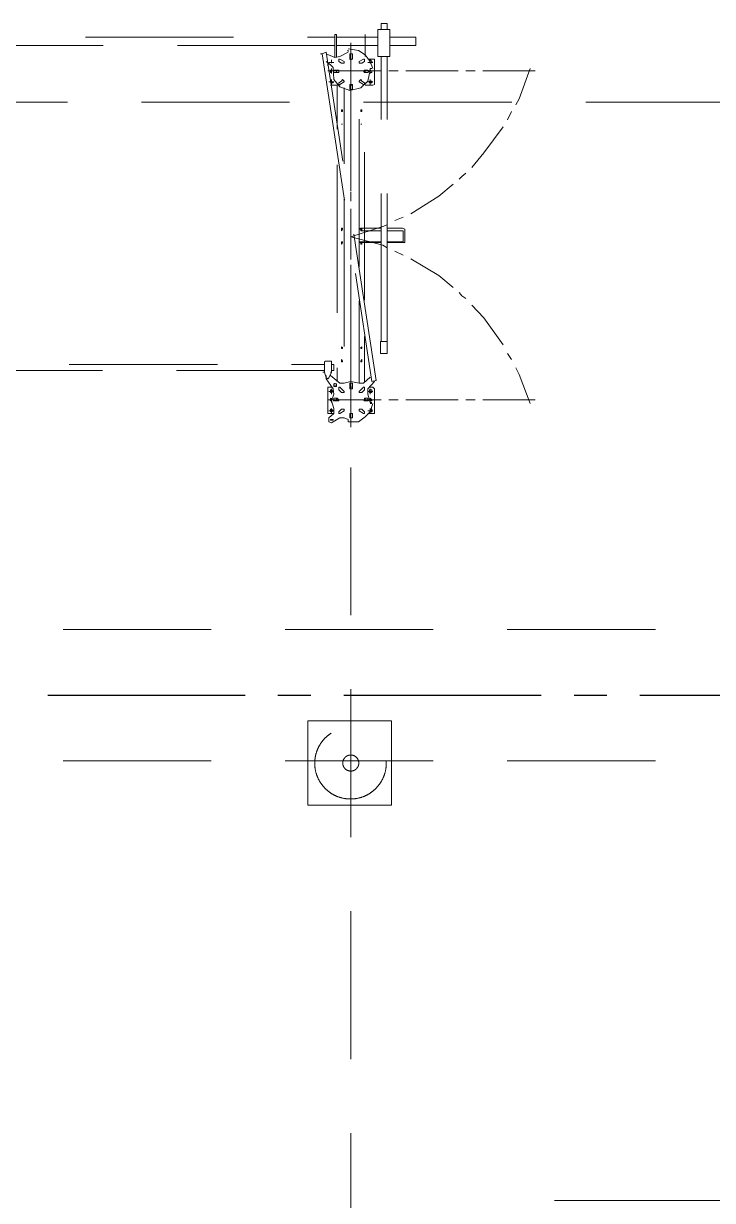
# Model space of a CAD drawing. Header units: millimetres. Extents: x 37084 to 180780, y -153145 to -16322.
# Drawn here: x 58008 to 63243, y -55586 to -46638 of the extents above; entities that cross this region are included whole.
import ezdxf

# ---------------------------------------------------------------- set-up
doc = ezdxf.new("R2010")
doc.units = ezdxf.units.MM
doc.header["$MEASUREMENT"] = 0
doc.linetypes.add('CENTER2', pattern=[1.125, 0.75, -0.125, 0.125, -0.125])
doc.linetypes.add('HIDDEN', pattern=[0.375, 0.25, -0.125])
doc.layers.add('1_DayCS', color=30, linetype='CENTER2', lineweight=25)
doc.layers.add('1_Tuonglai', color=6, linetype='HIDDEN')
doc.layers.add('Muong cap GD nay', color=3, linetype='Continuous')

# ---------------------------------------------------------------- blocks, each defined once
blk = doc.blocks.new('X220 NC')
at = {"color": 0, "linetype": 'ByBlock', "lineweight": -2, "ltscale": 4500}
for p, q in [((3751640.3, -153418.2), (3751640.3, -137418.2)), ((3752640.3, -153418.2), (3752640.3, -137418.2))]:
    blk.add_line(p, q, dxfattribs=at)
blk = doc.blocks.new('MC DUOG VONG 22kV')
at = {"color": 0, "linetype": 'ByBlock', "lineweight": -2, "ltscale": 4500}
for p, q in [((479051.2, 74594.5), (479051.8, 74595.1)), ((479051.2, 74594.5), (479051.2, 73960.7)), ((479051.8, 74595.1), (479692.6, 74595.1)), ((479692.6, 74595.1), (479693.2, 74594.5)), ((479693.2, 74594.5), (479693.2, 73960.7)), ((500187.3, 74286.7), (476612.6, 74287.3, 0)), ((479051.2, 73960.7), (479051.8, 73960.1)), ((479051.8, 73960.1), (479692.6, 73960.1)), ((479692.6, 73960.1), (479693.2, 73960.7))]:
    blk.add_line(p, q, dxfattribs=at)
at = {"color": 0, "linetype": 'ByBlock', "lineweight": -2, "ltscale": 4500, "elevation": 0}
for points in [[(474091.7, 75650), (474323.2, 75566.4), (474368.2, 75540.7)], [(474111, 75688.6), (474111, 75289.9)], [(476368.2, 75540.7), (476419.7, 75566.4), (476638.3, 75650)], [(476612.6, 75688.6), (476612.6, 75289.9)], [(474419.7, 75508.5), (474484, 75476.4)], [(474535.4, 75444.2), (474734.8, 75296.3), (474844.1, 75206.3)], [(475892.4, 75206.3), (475988.8, 75296.3), (476194.6, 75444.2)], [(476258.9, 75476.4), (476303.9, 75508.5)], [(474111, 75232), (474111, 75161.3)], [(474889.1, 75161.3), (474914.9, 75129.1), (474934.2, 75109.8)], [(475795.9, 75109.8), (475821.6, 75129.1), (475840.9, 75161.3)], [(476612.6, 75232), (476612.6, 75161.3)], [(474111, 75103.4), (474111, 74704.7)], [(476612.6, 75103.4), (476612.6, 74704.7)], [(474972.7, 75064.8), (475062.8, 74955.5), (475197.8, 74743.3)], [(475538.7, 74743.3), (475667.3, 74955.5), (475757.3, 75064.8)], [(473853.8, 74582.5), (473853.8, 74781.9)], [(473918.1, 74781.9), (473853.8, 74781.9)], [(473918.1, 74781.9), (473918.1, 74582.5)], [(474111, 74646.8), (474111, 74576.1)], [(475223.5, 74685.4), (475249.3, 74621.1)], [(475307.1, 74679), (475313.6, 74698.2), (475332.9, 74698.2)], [(475307.1, 74563.2), (475307.1, 74679)], [(475326.4, 74679), (475326.4, 74685.4), (475332.9, 74685.4)], [(475326.4, 74679), (475326.4, 74685.4), (475332.9, 74685.4)], [(475326.4, 74679), (475326.4, 74685.4), (475332.9, 74685.4)], [(475326.4, 74679), (475326.4, 74563.2)], [(475332.9, 74698.2), (475397.2, 74698.2)], [(475332.9, 74685.4), (475397.2, 74685.4)], [(475332.9, 74685.4), (475397.2, 74685.4)], [(475332.9, 74685.4), (475397.2, 74685.4)], [(475397.2, 74698.2), (475416.5, 74698.2), (475416.5, 74679)], [(475397.2, 74685.4), (475410, 74685.4), (475410, 74679)], [(475397.2, 74685.4), (475410, 74685.4), (475410, 74679)], [(475397.2, 74685.4), (475410, 74685.4), (475410, 74679)], [(475410, 74563.2), (475410, 74679)], [(475416.5, 74563.2), (475416.5, 74679)], [(475480.8, 74621.1), (475512.9, 74685.4)], [(476612.6, 74646.8), (476612.6, 74576.1)], [(473795.9, 74563.2), (473750.9, 74563.2), (473750.9, 74518.2)], [(473795.9, 74582.5), (474001.7, 74582.5), (474001.7, 74492.5), (473795.9, 74492.5), (473795.9, 74582.5)], [(476168.9, 74563.2), (474001.7, 74563.2)], [(475281.4, 74563.2), (475294.3, 74531), (475371.5, 74286.7)], [(475371.5, 74286.7), (475435.8, 74531), (475455.1, 74563.2)], [(476168.9, 74563.2), (476258.9, 74563.2), (476258.9, 74511.8), (476168.9, 74511.8), (476168.9, 74563.2)], [(473795.9, 74518.2), (473750.9, 74518.2)], [(473853.8, 74177.3), (473853.8, 74492.5)], [(473918.1, 74492.5), (473918.1, 74177.3)], [(473943.8, 74267.4), (473956.7, 74344.6), (473988.8, 74396), (474040.3, 74434.6), (474091.7, 74453.9)], [(476464.7, 74479.6), (473969.5, 74100.2)], [(473969.5, 74100.2), (473982.4, 74068), (476471.1, 74447.4)], [(476168.9, 74518.2), (474001.7, 74518.2)], [(474220.3, 74453.9), (474213.9, 74466.7), (474021, 74466.7), (474021, 74453.9)], [(474021, 74415.3), (474021, 74453.9)], [(474040.3, 74428.2), (474027.4, 74434.6), (474040.3, 74447.4), (474046.7, 74447.4), (474053.1, 74434.6)], [(474046.7, 74415.3), (474046.7, 74453.9)], [(474046.7, 74415.3), (474046.7, 74453.9)], [(474091.7, 74434.6), (474091.7, 74447.4)], [(474104.6, 74434.6), (474111, 74447.4), (474123.9, 74447.4), (474123.9, 74434.6)], [(474111, 74518.2), (474111, 74113)], [(474111, 74447.4), (474111, 74132.3)], [(474111, 74447.4), (474111, 74132.3)], [(474194.6, 74428.2), (474188.2, 74428.2), (474188.2, 74447.4), (474201, 74447.4), (474201, 74428.2), (474194.6, 74428.2)], [(474194.6, 74415.3), (474194.6, 74453.9)], [(474194.6, 74415.3), (474194.6, 74453.9)], [(474220.3, 74396), (474220.3, 74453.9)], [(475307.1, 74389.6), (475307.1, 74518.2)], [(475326.4, 74518.2), (475326.4, 74389.6)], [(475410, 74389.6), (475410, 74518.2)], [(475416.5, 74389.6), (475416.5, 74518.2)], [(476471.1, 74447.4), (476464.7, 74479.6)], [(476464.7, 74479.6), (476464.7, 74473.2)], [(476631.9, 74447.4), (476631.9, 74434.6), (476567.6, 74415.3), (476529, 74415.3), (476471.1, 74466.7)], [(476715.5, 74453.9), (476715.5, 74466.7), (476529, 74466.7), (476516.1, 74453.9)], [(476516.1, 74453.9), (476516.1, 74428.2)], [(476548.3, 74428.2), (476535.4, 74428.2), (476535.4, 74447.4), (476554.7, 74447.4), (476554.7, 74428.2), (476548.3, 74428.2)], [(476548.3, 74415.3), (476548.3, 74453.9)], [(476548.3, 74415.3), (476548.3, 74453.9)], [(476612.6, 74434.6), (476599.8, 74434.6), (476612.6, 74447.4), (476619, 74447.4), (476619, 74434.6)], [(476612.6, 74518.2), (476612.6, 74113)], [(476638.3, 74453.9), (476702.6, 74434.6), (476741.2, 74396), (476779.8, 74344.6), (476779.8, 74267.4)], [(476638.3, 74447.4), (476638.3, 74434.6)], [(476683.4, 74434.6), (476683.4, 74447.4), (476702.6, 74447.4), (476702.6, 74428.2)], [(476696.2, 74415.3), (476696.2, 74453.9)], [(476696.2, 74415.3), (476696.2, 74453.9)], [(476715.5, 74453.9), (476715.5, 74415.3)], [(473834.5, 74396), (473834.5, 74396)], [(473924.5, 74396), (473834.5, 74396), (473988.8, 74396)], [(473924.5, 74396), (473963.1, 74396)], [(474001.7, 74396), (473963.1, 74396)], [(474053.1, 74370.3), (474053.1, 74351), (474040.3, 74351), (474021, 74383.1), (474021, 74389.6), (474040.3, 74389.6), (474053.1, 74370.3)], [(474027.4, 74434.6), (474053.1, 74434.6)], [(474027.4, 74434.6), (474053.1, 74434.6)], [(474104.6, 74434.6), (474188.2, 74415.3), (474239.6, 74363.8), (474258.9, 74280.2), (474233.2, 74203.1), (474175.3, 74158.1), (474085.3, 74151.6)], [(474091.7, 74434.6), (474130.3, 74434.6)], [(474091.7, 74434.6), (474130.3, 74434.6)], [(474104.6, 74434.6), (474104.6, 74428.2)], [(474123.9, 74389.6), (474111, 74383.1), (474104.6, 74389.6), (474104.6, 74415.3), (474111, 74428.2), (474123.9, 74415.3), (474123.9, 74389.6)], [(474104.6, 74396), (474123.9, 74396)], [(474213.9, 74434.6), (474175.3, 74434.6)], [(474213.9, 74434.6), (474175.3, 74434.6)], [(474194.6, 74351), (474188.2, 74351), (474175.3, 74363.8), (474188.2, 74370.3), (474201, 74389.6), (474213.9, 74389.6), (474220.3, 74383.1), (474213.9, 74383.1), (474194.6, 74351)], [(474201, 74396), (474201, 74396)], [(474220.3, 74396), (474220.3, 74396)], [(474220.3, 74396), (474220.3, 74396)], [(475853.8, 74389.6), (474220.3, 74389.6)], [(474406.8, 74370.3), (474419.7, 74370.3), (474419.7, 74363.8), (474406.8, 74363.8), (474406.8, 74370.3)], [(474516.1, 74370.3), (474516.1, 74370.3), (474516.1, 74363.8), (474516.1, 74363.8), (474516.1, 74370.3)], [(475307.1, 74370.3), (475307.1, 74389.6)], [(475307.1, 74370.3), (475307.1, 74389.6)], [(475313.6, 74363.8), (475307.1, 74363.8), (475307.1, 74370.3), (475326.4, 74370.3), (475313.6, 74363.8)], [(475326.4, 74370.3), (475313.6, 74363.8), (475307.1, 74363.8), (475307.1, 74370.3)], [(475307.1, 74363.8), (475313.6, 74363.8), (475313.6, 74351), (475307.1, 74363.8), (475307.1, 74370.3)], [(475307.1, 74370.3), (475307.1, 74363.8)], [(475307.1, 74363.8), (475307.1, 74370.3)], [(475326.4, 74370.3), (475313.6, 74363.8), (475307.1, 74363.8), (475307.1, 74370.3)], [(475307.1, 74363.8), (475313.6, 74363.8), (475313.6, 74351), (475307.1, 74363.8), (475307.1, 74370.3)], [(475307.1, 74370.3), (475307.1, 74363.8)], [(475307.1, 74363.8), (475307.1, 74370.3)], [(475313.6, 74363.8), (475326.4, 74370.3)], [(475313.6, 74363.8), (475326.4, 74370.3)], [(475326.4, 74363.8), (475313.6, 74363.8)], [(475326.4, 74363.8), (475313.6, 74363.8)], [(475326.4, 74389.6), (475326.4, 74370.3)], [(475326.4, 74389.6), (475326.4, 74370.3)], [(475326.4, 74370.3), (475326.4, 74363.8)], [(475326.4, 74370.3), (475326.4, 74363.8)], [(475326.4, 74370.3), (475326.4, 74363.8)], [(475326.4, 74370.3), (475326.4, 74363.8)], [(475410, 74370.3), (475410, 74389.6)], [(475410, 74370.3), (475410, 74389.6)], [(475416.5, 74363.8), (475410, 74363.8), (475410, 74370.3), (475429.3, 74370.3), (475416.5, 74363.8)], [(475416.5, 74370.3), (475416.5, 74363.8), (475410, 74363.8), (475410, 74370.3)], [(475410, 74363.8), (475410, 74370.3), (475410, 74363.8)], [(475410, 74370.3), (475410, 74363.8)], [(475410, 74370.3), (475410, 74363.8)], [(475410, 74370.3), (475410, 74363.8)], [(475416.5, 74370.3), (475416.5, 74363.8), (475410, 74363.8), (475410, 74370.3)], [(475410, 74363.8), (475410, 74370.3), (475410, 74363.8)], [(475410, 74370.3), (475410, 74363.8)], [(475410, 74370.3), (475410, 74363.8)], [(475410, 74370.3), (475410, 74363.8)], [(475416.5, 74363.8), (475410, 74363.8), (475410, 74351)], [(475410, 74363.8), (475410, 74351)], [(475416.5, 74363.8), (475410, 74351)], [(475410, 74363.8), (475410, 74351)], [(475416.5, 74363.8), (475410, 74363.8), (475410, 74351)], [(475410, 74363.8), (475410, 74351)], [(475416.5, 74363.8), (475410, 74351)], [(475410, 74363.8), (475410, 74351)], [(475416.5, 74389.6), (475416.5, 74370.3)], [(475416.5, 74389.6), (475416.5, 74370.3)], [(475416.5, 74370.3), (475429.3, 74370.3)], [(475416.5, 74363.8), (475429.3, 74363.8), (475429.3, 74370.3), (475429.3, 74363.8)], [(475416.5, 74370.3), (475429.3, 74370.3)], [(475416.5, 74370.3), (475429.3, 74370.3)], [(475416.5, 74363.8), (475429.3, 74363.8), (475429.3, 74370.3), (475429.3, 74363.8)], [(475416.5, 74370.3), (475429.3, 74370.3)], [(475416.5, 74363.8), (475416.5, 74351)], [(475429.3, 74363.8), (475416.5, 74363.8)], [(475416.5, 74363.8), (475416.5, 74351)], [(475429.3, 74363.8), (475416.5, 74363.8)], [(475429.3, 74370.3), (475429.3, 74363.8)], [(475429.3, 74370.3), (475429.3, 74363.8)], [(476471.1, 74389.6), (476130.3, 74389.6)], [(476213.9, 74363.8), (476207.5, 74370.3), (476220.3, 74370.3), (476220.3, 74363.8), (476213.9, 74363.8)], [(476316.8, 74363.8), (476303.9, 74370.3), (476323.2, 74370.3), (476323.2, 74363.8), (476316.8, 74363.8)], [(476439, 74434.6), (476484, 74383.1), (476484, 74351)], [(476554.7, 74370.3), (476554.7, 74351), (476548.3, 74351), (476516.1, 74383.1), (476516.1, 74389.6), (476535.4, 74389.6), (476554.7, 74370.3)], [(476529, 74434.6), (476567.6, 74434.6)], [(476529, 74434.6), (476567.6, 74434.6)], [(476599.8, 74434.6), (476631.9, 74434.6)], [(476599.8, 74434.6), (476631.9, 74434.6)], [(476619, 74389.6), (476612.6, 74383.1), (476612.6, 74389.6), (476599.8, 74389.6), (476599.8, 74415.3), (476612.6, 74415.3), (476612.6, 74428.2), (476619, 74415.3), (476619, 74389.6)], [(476619, 74396), (476599.8, 74396)], [(476715.5, 74434.6), (476676.9, 74434.6)], [(476715.5, 74434.6), (476676.9, 74434.6)], [(476696.2, 74351), (476683.4, 74351), (476683.4, 74370.3), (476702.6, 74389.6), (476715.5, 74389.6), (476715.5, 74383.1), (476696.2, 74351)], [(473898.8, 74286.7), (476818.4, 74286.7)], [(473898.8, 74286.7), (474368.2, 74286.7)], [(473956.7, 74267.4), (473963.1, 74267.4)], [(473956.7, 74267.4), (473956.7, 74261)], [(473969.5, 74267.4), (474001.7, 74203.1), (474008.1, 74164.5), (473982.4, 74100.2)], [(474021, 74299.5), (474027.4, 74286.7), (474021, 74280.2), (473982.4, 74280.2), (473982.4, 74299.5), (474021, 74299.5)], [(474021, 74280.2), (474021, 74299.5)], [(474220.3, 74280.2), (474213.9, 74280.2), (474213.9, 74299.5), (474252.5, 74299.5), (474252.5, 74280.2), (474220.3, 74280.2)], [(474220.3, 74280.2), (474220.3, 74299.5)], [(475603, 74351), (474239.6, 74351)], [(474445.4, 74286.7), (474509.7, 74286.7)], [(474574, 74286.7), (474966.3, 74286.7)], [(475030.6, 74286.7), (475101.4, 74286.7)], [(475159.2, 74286.7), (475545.1, 74286.7)], [(475609.4, 74286.7), (475686.6, 74286.7)], [(475744.4, 74286.7), (476130.3, 74286.7)], [(476484, 74351), (475860.2, 74351)], [(476207.5, 74286.7), (476271.8, 74286.7)], [(476336.1, 74286.7), (476818.4, 74286.7)], [(476484, 74235.2), (476471.1, 74286.7), (476484, 74351)], [(476516.1, 74299.5), (476529, 74299.5), (476529, 74280.2), (476484, 74280.2), (476484, 74299.5), (476516.1, 74299.5)], [(476516.1, 74299.5), (476516.1, 74280.2)], [(476715.5, 74280.2), (476715.5, 74299.5), (476747.7, 74299.5), (476747.7, 74280.2), (476715.5, 74280.2)], [(476715.5, 74299.5), (476715.5, 74280.2)], [(476779.8, 74151.6), (476747.7, 74203.1), (476747.7, 74235.2), (476760.5, 74267.4), (476779.8, 74267.4)], [(473834.5, 74164.5), (473834.5, 74177.3)], [(473924.5, 74177.3), (473834.5, 74177.3)], [(473943.8, 74177.3), (473924.5, 74177.3)], [(473963.1, 74177.3), (473943.8, 74177.3)], [(474008.1, 74177.3), (473963.1, 74177.3)], [(474008.1, 74177.3), (473963.1, 74177.3)], [(474040.3, 74235.2), (474053.1, 74235.2), (474053.1, 74215.9), (474040.3, 74196.6), (474021, 74196.6), (474021, 74203.1), (474040.3, 74235.2)], [(474104.6, 74183.8), (474104.6, 74196.6), (474123.9, 74196.6), (474123.9, 74158.1), (474111, 74151.6), (474104.6, 74158.1), (474104.6, 74183.8)], [(474104.6, 74177.3), (474123.9, 74177.3)], [(474188.2, 74215.9), (474175.3, 74222.4), (474188.2, 74235.2), (474194.6, 74235.2), (474213.9, 74203.1), (474220.3, 74203.1), (474213.9, 74196.6), (474201, 74196.6), (474188.2, 74215.9)], [(474220.3, 74183.8), (474554.7, 74183.8)], [(474220.3, 74177.3), (474220.3, 74183.8)], [(474220.3, 74177.3), (474220.3, 74164.5)], [(474220.3, 74132.3), (474220.3, 74177.3)], [(474239.6, 74235.2), (474818.4, 74235.2)], [(474239.6, 74183.8), (474368.2, 74183.8)], [(474406.8, 74222.4), (474419.7, 74222.4), (474419.7, 74215.9), (474406.8, 74215.9), (474406.8, 74222.4)], [(474516.1, 74222.4), (474516.1, 74222.4), (474516.1, 74215.9), (474516.1, 74215.9), (474516.1, 74222.4)], [(474824.8, 74183.8), (476471.1, 74183.8)], [(475082.1, 74235.2), (476484, 74235.2)], [(475313.6, 74215.9), (475307.1, 74215.9), (475307.1, 74222.4), (475313.6, 74222.4), (475326.4, 74215.9), (475313.6, 74215.9)], [(475416.5, 74215.9), (475410, 74215.9), (475410, 74222.4), (475416.5, 74222.4), (475429.3, 74215.9), (475416.5, 74215.9)], [(476213.9, 74215.9), (476207.5, 74215.9), (476213.9, 74222.4), (476220.3, 74222.4), (476220.3, 74215.9), (476213.9, 74215.9)], [(476316.8, 74215.9), (476303.9, 74215.9), (476316.8, 74222.4), (476323.2, 74222.4), (476323.2, 74215.9), (476316.8, 74215.9)], [(476471.1, 74183.8), (476368.2, 74183.8)], [(476484, 74235.2), (476484, 74203.1), (476426.1, 74132.3)], [(476503.3, 74158.1), (476509.7, 74164.5), (476503.3, 74177.3), (476490.4, 74177.3), (476490.4, 74158.1), (476503.3, 74158.1)], [(476490.4, 74177.3), (476490.4, 74164.5)], [(476503.3, 74177.3), (476490.4, 74177.3)], [(476509.7, 74177.3), (476503.3, 74177.3)], [(476509.7, 74164.5), (476509.7, 74177.3)], [(476548.3, 74235.2), (476554.7, 74235.2), (476554.7, 74215.9), (476535.4, 74196.6), (476516.1, 74196.6), (476516.1, 74203.1), (476548.3, 74235.2)], [(476599.8, 74183.8), (476612.6, 74196.6), (476619, 74196.6), (476619, 74158.1), (476612.6, 74151.6), (476612.6, 74158.1), (476599.8, 74158.1), (476599.8, 74183.8)], [(476619, 74177.3), (476599.8, 74177.3)], [(476683.4, 74215.9), (476683.4, 74235.2), (476696.2, 74235.2), (476715.5, 74203.1), (476715.5, 74196.6), (476702.6, 74196.6), (476683.4, 74215.9)], [(473924.5, 74164.5), (473834.5, 74164.5)], [(473853.8, 74055.2), (473853.8, 74164.5)], [(473853.8, 74016.6), (473853.8, 74113)], [(473918.1, 74164.5), (473918.1, 74055.2)], [(473918.1, 74093.7), (473918.1, 70582.5)], [(473943.8, 74164.5), (473924.5, 74164.5)], [(473963.1, 74164.5), (473943.8, 74164.5)], [(474008.1, 74164.5), (473963.1, 74164.5)], [(474008.1, 74164.5), (473963.1, 74164.5)], [(474027.4, 74138.8), (474053.1, 74138.8)], [(474027.4, 74138.8), (474053.1, 74138.8)], [(474040.3, 74100.2), (474066, 74132.3), (474085.3, 74151.6)], [(474046.7, 74158.1), (474046.7, 74119.5)], [(474046.7, 74158.1), (474046.7, 74119.5)], [(474046.7, 74113), (474072.4, 74113)], [(474091.7, 74138.8), (474130.3, 74138.8)], [(474091.7, 74138.8), (474130.3, 74138.8)], [(474123.9, 74138.8), (474123.9, 74132.3), (474104.6, 74132.3), (474104.6, 74138.8)], [(474213.9, 74138.8), (474175.3, 74138.8)], [(474213.9, 74138.8), (474175.3, 74138.8)], [(474188.2, 74132.3), (474188.2, 74138.8), (474194.6, 74151.6), (474201, 74151.6), (474201, 74138.8)], [(474194.6, 74158.1), (474194.6, 74119.5)], [(474194.6, 74158.1), (474194.6, 74119.5)], [(474201, 74138.8), (474201, 74132.3)], [(476316.8, 74119.5), (476316.8, 74138.8), (476323.2, 74138.8)], [(476316.8, 74119.5), (476316.8, 74100.2)], [(476323.2, 74087.3), (476316.8, 74093.7), (476316.8, 74100.2)], [(476336.1, 74138.8), (476323.2, 74138.8)], [(476336.1, 74087.3), (476323.2, 74087.3)], [(476342.5, 74138.8), (476336.1, 74138.8)], [(476342.5, 74087.3), (476336.1, 74087.3)], [(476342.5, 74138.8), (476342.5, 74158.1), (476387.5, 74158.1)], [(476400.4, 74138.8), (476342.5, 74138.8)], [(476400.4, 74087.3), (476342.5, 74087.3)], [(476342.5, 70460.3), (476342.5, 74087.3)], [(476387.5, 74158.1), (476387.5, 74138.8)], [(476387.5, 74087.3), (476387.5, 70460.3)], [(476400.4, 74138.8), (476400.4, 74132.3)], [(476445.4, 74119.5), (476400.4, 74138.8)], [(476400.4, 74138.8), (476400.4, 74132.3)], [(476400.4, 74087.3), (476445.4, 74100.2)], [(476400.4, 74087.3), (476400.4, 74074.5)], [(476400.4, 74087.3), (476400.4, 74074.5)], [(476426.1, 74100.2), (476451.8, 74100.2), (476529, 74151.6), (476567.6, 74158.1)], [(476445.4, 74119.5), (476451.8, 74113)], [(476451.8, 74113), (476445.4, 74100.2), (476445.4, 74100.2)], [(476490.4, 74164.5), (476484, 74164.5), (476490.4, 74164.5), (476490.4, 74158.1), (476503.3, 74158.1)], [(476503.3, 74158.1), (476509.7, 74158.1)], [(476509.7, 74158.1), (476509.7, 74164.5)], [(476516.1, 74138.8), (476516.1, 74113)], [(476516.1, 74113), (476715.5, 74113)], [(476529, 74138.8), (476567.6, 74138.8)], [(476529, 74138.8), (476567.6, 74138.8)], [(476548.3, 74132.3), (476535.4, 74132.3), (476535.4, 74138.8), (476548.3, 74151.6), (476554.7, 74138.8), (476554.7, 74132.3), (476548.3, 74132.3)], [(476548.3, 74158.1), (476548.3, 74119.5)], [(476548.3, 74158.1), (476548.3, 74119.5)], [(476676.9, 74158.1), (476619, 74138.8), (476567.6, 74158.1)], [(476619, 74138.8), (476619, 74132.3), (476599.8, 74132.3), (476612.6, 74138.8)], [(476599.8, 74138.8), (476631.9, 74138.8)], [(476599.8, 74138.8), (476631.9, 74138.8)], [(476676.9, 74158.1), (476715.5, 74158.1), (476747.7, 74119.5)], [(476715.5, 74138.8), (476676.9, 74138.8)], [(476715.5, 74138.8), (476676.9, 74138.8)], [(476696.2, 74132.3), (476683.4, 74132.3), (476683.4, 74138.8), (476696.2, 74151.6), (476702.6, 74138.8), (476702.6, 74132.3), (476696.2, 74132.3)], [(476696.2, 74158.1), (476696.2, 74119.5)], [(476696.2, 74158.1), (476696.2, 74119.5)], [(476715.5, 74151.6), (476715.5, 74113)], [(476779.8, 74151.6), (476786.2, 74138.8), (476779.8, 74119.5), (476747.7, 74119.5)], [(476760.5, 74151.6), (476767, 74151.6), (476767, 74132.3), (476760.5, 74132.3), (476760.5, 74151.6)], [(473853.8, 70582.5), (473853.8, 74016.6)], [(473982.4, 74068), (473982.4, 74055.2)]]:
    blk.add_lwpolyline(points, dxfattribs=at)
at = {"color": 0, "linetype": 'ByBlock', "lineweight": -2, "ltscale": 4500}
for centre, radius in [((479374.3, 74284.4), 271.8), ((479372.7, 74286.5), 61.1)]:
    blk.add_circle(centre, radius, dxfattribs=at)

msp = doc.modelspace()

# ---------------------------------------------------------------- linework, layer by layer
at = {"layer": '1_DayCS', "lineweight": 25, "ltscale": 2000}
msp.add_line((149691.6, -51736.9, 0), (47681.9, -51748.9, 0), dxfattribs=at)
at = {"layer": '1_Tuonglai', "lineweight": 20, "ltscale": 4500}
msp.add_line((48779.9, -47234.5, 0), (148587.8, -47241.8, 0), dxfattribs=at)
at = {"layer": 'Muong cap GD nay', "lineweight": 15}
msp.add_line((77183.6, -55585.6, 0), (62042.9, -55585.6, 0), dxfattribs=at)

# ---------------------------------------------------------------- block references
at = {"layer": '1_Tuonglai', "color": 6, "lineweight": 20, "ltscale": 4500, "rotation": 270}
msp.add_blockref('MC DUOG VONG 22kV', (-13791.8, 427112.5, 0), dxfattribs=at)
at = {"layer": '1_Tuonglai', "lineweight": 20, "ltscale": 4500, "xscale": -1, "rotation": 270}
msp.add_blockref('X220 NC', (201602.1, -3803884.9, 0), dxfattribs=at)

doc.saveas('drawing.dxf')
